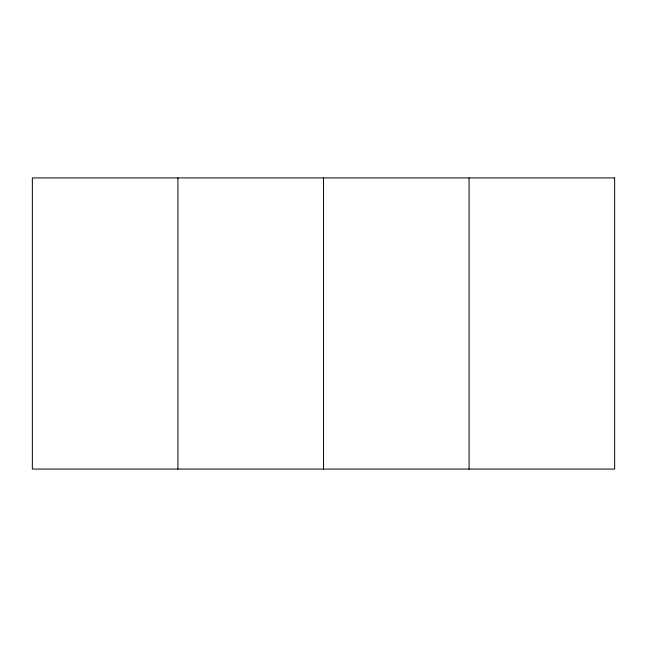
<?xml version="1.0" encoding="UTF-8"?>
<svg xmlns="http://www.w3.org/2000/svg" width="647" height="647" viewBox="0 0 647 647"><rect width="100%" height="100%" fill="white"/><g stroke="black" fill="none" stroke-linecap="round" stroke-linejoin="round"><path stroke-width="0.97" d="M469.075 177.925L469.075 469.075M323.5 177.925L323.5 469.075M177.925 177.925L177.925 469.075M614.65 177.925L32.35 177.925L32.35 469.075L614.65 469.075L614.65 177.925"/></g></svg>
